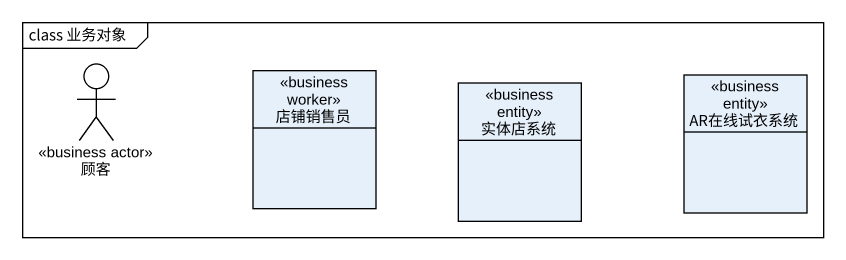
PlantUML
@startuml
mainframe class 业务对象
allowmixing
hide circle
hide empty members
actor 顾客 <<business actor>>
class 店铺销售员 <<business worker>>
class 实体店系统 <<business entity>>
class AR在线试衣系统 <<business entity>>
@enduml
